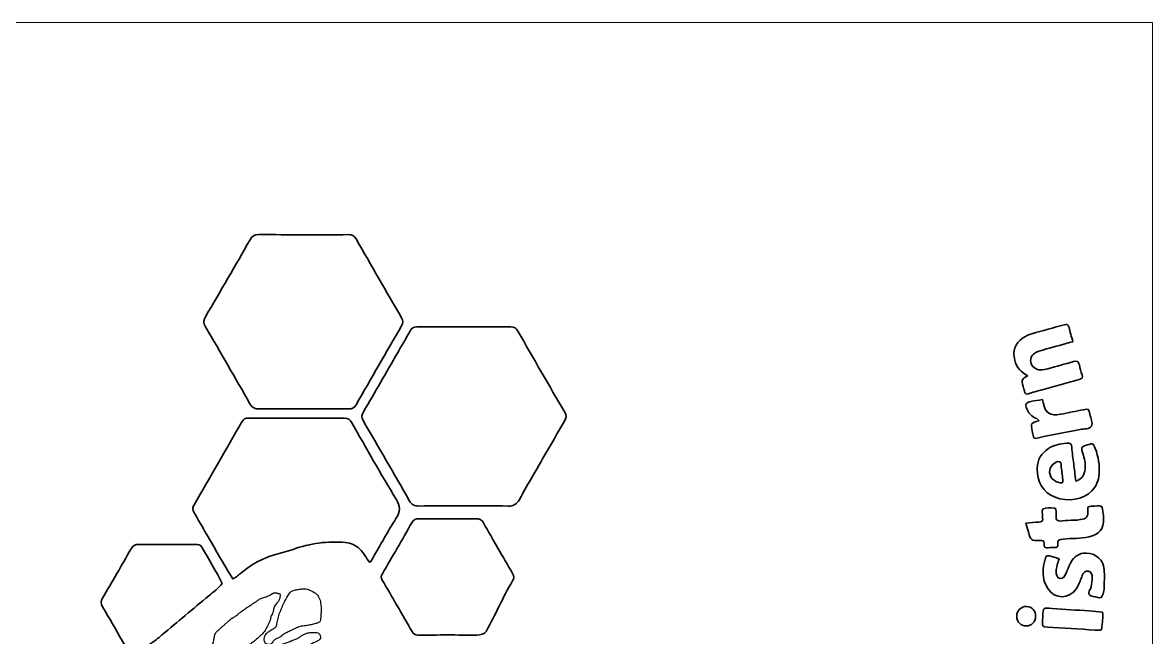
# Model space of a CAD drawing. Header units: millimetres. Extents: x -15 to 210, y 57 to 241.
# Drawn here: x 81.6 to 209.9, y 170.7 to 240.5 of the extents above; entities that cross this region are included whole.
import ezdxf

# ---------------------------------------------------------------- set-up
doc = ezdxf.new("R2010")
doc.units = ezdxf.units.MM
doc.header["$MEASUREMENT"] = 0
doc.layers.add('Ebene 1', color=7, linetype='Continuous', lineweight=0)

msp = doc.modelspace()

# ---------------------------------------------------------------- linework, layer by layer
at = {"layer": 'Ebene 1', "color": 18, "lineweight": 0, "true_color": 0x000000}
for points, knots in [([(-14.88, 240.52), (60.05, 240.52), (134.98, 240.52), (209.9, 240.52), (209.9, 179.18), (209.9, 117.85), (209.9, 56.52), (134.98, 56.52), (60.05, 56.52), (-14.88, 56.52), (-14.88, 117.85), (-14.88, 179.18), (-14.88, 240.52)], [0, 0, 0, 0, 1, 1, 1, 2, 2, 2, 3, 3, 3, 4, 4, 4, 4]), ([(195.76, 200.39), (195.01, 199.97), (195.01, 199.97), (195.23, 199.18), (195.28, 198.98), (195.35, 198.78), (195.39, 198.58), (195.43, 198.3), (195.58, 198.26), (195.83, 198.34), (196.3, 198.49), (196.77, 198.64), (197.24, 198.77), (198.69, 199.17), (200.13, 199.58), (201.59, 199.96), (201.91, 200.05), (202.02, 200.17), (201.91, 200.5), (201.79, 200.87), (201.69, 201.24), (201.61, 201.62), (201.52, 202.01), (201.34, 202.12), (200.95, 202), (199.98, 201.72), (199.01, 201.46), (198.03, 201.19), (197.76, 201.11), (197.48, 201.04), (197.19, 201.05), (196.61, 201.07), (196.19, 201.43), (196.09, 201.96), (196, 202.41), (196.22, 202.83), (196.75, 203.07), (197.1, 203.22), (197.48, 203.32), (197.85, 203.43), (198.84, 203.71), (199.84, 203.98), (200.87, 204.26), (200.71, 204.85), (200.54, 205.36), (200.43, 205.89), (200.35, 206.25), (200.18, 206.27), (199.88, 206.19), (198.66, 205.84), (197.43, 205.51), (196.21, 205.16), (195.83, 205.06), (195.48, 204.89), (195.16, 204.67), (194.3, 204.07), (193.98, 203.16), (194.26, 202.15), (194.47, 201.34), (194.97, 200.78), (195.76, 200.39)], [0, 0, 0, 0, 1, 1, 1, 2, 2, 2, 3, 3, 3, 4, 4, 4, 5, 5, 5, 6, 6, 6, 7, 7, 7, 8, 8, 8, 9, 9, 9, 10, 10, 10, 11, 11, 11, 12, 12, 12, 13, 13, 13, 14, 14, 14, 15, 15, 15, 16, 16, 16, 17, 17, 17, 18, 18, 18, 19, 19, 19, 20, 20, 20, 20]), ([(195.76, 200.39), (194.97, 200.78), (194.47, 201.34), (194.26, 202.15), (193.98, 203.16), (194.3, 204.07), (195.16, 204.67), (195.48, 204.89), (195.83, 205.06), (196.21, 205.16), (197.43, 205.51), (198.66, 205.84), (199.88, 206.19), (200.18, 206.27), (200.35, 206.25), (200.43, 205.89), (200.54, 205.36), (200.71, 204.85), (200.87, 204.26), (199.84, 203.98), (198.84, 203.71), (197.85, 203.43), (197.48, 203.32), (197.1, 203.22), (196.75, 203.07), (196.22, 202.83), (196, 202.41), (196.09, 201.96), (196.19, 201.43), (196.61, 201.07), (197.19, 201.05), (197.48, 201.04), (197.76, 201.11), (198.03, 201.19), (199.01, 201.46), (199.98, 201.72), (200.95, 202), (201.34, 202.12), (201.52, 202.01), (201.61, 201.62), (201.69, 201.24), (201.79, 200.87), (201.91, 200.5), (202.02, 200.17), (201.91, 200.05), (201.59, 199.96), (200.13, 199.58), (198.69, 199.17), (197.24, 198.77), (196.77, 198.64), (196.3, 198.49), (195.83, 198.34), (195.58, 198.26), (195.43, 198.3), (195.39, 198.58), (195.35, 198.78), (195.28, 198.98), (195.23, 199.18), (195.01, 199.97), (195.01, 199.97), (195.76, 200.39)], [0, 0, 0, 0, 1, 1, 1, 2, 2, 2, 3, 3, 3, 4, 4, 4, 5, 5, 5, 6, 6, 6, 7, 7, 7, 8, 8, 8, 9, 9, 9, 10, 10, 10, 11, 11, 11, 12, 12, 12, 13, 13, 13, 14, 14, 14, 15, 15, 15, 16, 16, 16, 17, 17, 17, 18, 18, 18, 19, 19, 19, 20, 20, 20, 20]), ([(197.03, 195.27), (196.07, 195), (196.07, 195), (196.26, 194.08), (196.28, 193.98), (196.31, 193.88), (196.33, 193.77), (196.44, 193.23), (196.45, 193.21), (196.98, 193.34), (198.54, 193.7), (200.13, 193.97), (201.7, 194.29), (202.14, 194.39), (202.76, 194.28), (202.98, 194.67), (203.19, 195.04), (202.89, 195.56), (202.8, 196.02), (202.67, 196.65), (202.66, 196.65), (202.07, 196.53), (201.2, 196.36), (200.34, 196.18), (199.48, 196.02), (198.28, 195.78), (197.75, 196.14), (197.48, 197.35), (197.45, 197.45), (197.44, 197.54), (197.41, 197.69), (196.95, 197.61), (196.52, 197.55), (196.1, 197.46), (195.49, 197.33), (195.42, 197.2), (195.64, 196.63), (195.81, 196.2), (196.1, 195.88), (196.48, 195.64), (196.65, 195.53), (196.88, 195.54), (197.03, 195.27)], [0, 0, 0, 0, 1, 1, 1, 2, 2, 2, 3, 3, 3, 4, 4, 4, 5, 5, 5, 6, 6, 6, 7, 7, 7, 8, 8, 8, 9, 9, 9, 10, 10, 10, 11, 11, 11, 12, 12, 12, 13, 13, 13, 14, 14, 14, 14]), ([(197.03, 195.27), (196.88, 195.54), (196.65, 195.53), (196.48, 195.64), (196.1, 195.88), (195.81, 196.2), (195.64, 196.63), (195.42, 197.2), (195.49, 197.33), (196.1, 197.46), (196.52, 197.55), (196.95, 197.61), (197.41, 197.69), (197.44, 197.54), (197.45, 197.45), (197.48, 197.35), (197.75, 196.14), (198.28, 195.78), (199.48, 196.02), (200.34, 196.18), (201.2, 196.36), (202.07, 196.53), (202.66, 196.65), (202.67, 196.65), (202.8, 196.02), (202.89, 195.56), (203.19, 195.04), (202.98, 194.67), (202.76, 194.28), (202.14, 194.39), (201.7, 194.29), (200.13, 193.97), (198.54, 193.7), (196.98, 193.34), (196.45, 193.21), (196.44, 193.23), (196.33, 193.77), (196.31, 193.88), (196.28, 193.98), (196.26, 194.08), (196.07, 195), (196.07, 195), (197.03, 195.27)], [0, 0, 0, 0, 1, 1, 1, 2, 2, 2, 3, 3, 3, 4, 4, 4, 5, 5, 5, 6, 6, 6, 7, 7, 7, 8, 8, 8, 9, 9, 9, 10, 10, 10, 11, 11, 11, 12, 12, 12, 13, 13, 13, 14, 14, 14, 14]), ([(201.2, 188.42), (201.11, 189.15), (201.04, 189.77), (200.97, 190.38), (200.89, 191), (200.77, 191.62), (200.75, 192.24), (200.73, 192.67), (200.54, 192.74), (200.17, 192.73), (199.43, 192.69), (198.73, 192.51), (198.1, 192.12), (197.27, 191.6), (196.84, 190.85), (196.81, 189.86), (196.77, 188.33), (197.52, 187.12), (198.84, 186.58), (200.27, 186), (202.09, 186.32), (203.04, 187.33), (203.53, 187.86), (203.79, 188.5), (203.85, 189.22), (203.92, 190.22), (203.77, 191.19), (203.41, 192.12), (203.17, 192.73), (203.17, 192.73), (202.52, 192.53), (201.78, 192.3), (201.78, 192.3), (202, 191.55), (202.18, 190.98), (202.32, 190.4), (202.25, 189.79), (202.17, 189.18), (201.97, 188.65), (201.2, 188.42)], [0, 0, 0, 0, 1, 1, 1, 2, 2, 2, 3, 3, 3, 4, 4, 4, 5, 5, 5, 6, 6, 6, 7, 7, 7, 8, 8, 8, 9, 9, 9, 10, 10, 10, 11, 11, 11, 12, 12, 12, 13, 13, 13, 13]), ([(201.2, 188.42), (201.97, 188.65), (202.17, 189.18), (202.25, 189.79), (202.32, 190.4), (202.18, 190.98), (202, 191.55), (201.78, 192.3), (201.78, 192.3), (202.52, 192.53), (203.17, 192.73), (203.17, 192.73), (203.41, 192.12), (203.77, 191.19), (203.92, 190.22), (203.85, 189.22), (203.79, 188.5), (203.53, 187.86), (203.04, 187.33), (202.09, 186.32), (200.27, 186), (198.84, 186.58), (197.52, 187.12), (196.77, 188.33), (196.81, 189.86), (196.84, 190.85), (197.27, 191.6), (198.1, 192.12), (198.73, 192.51), (199.43, 192.69), (200.17, 192.73), (200.54, 192.74), (200.73, 192.67), (200.75, 192.24), (200.77, 191.62), (200.89, 191), (200.97, 190.38), (201.04, 189.77), (201.11, 189.15), (201.2, 188.42)], [0, 0, 0, 0, 1, 1, 1, 2, 2, 2, 3, 3, 3, 4, 4, 4, 5, 5, 5, 6, 6, 6, 7, 7, 7, 8, 8, 8, 9, 9, 9, 10, 10, 10, 11, 11, 11, 12, 12, 12, 13, 13, 13, 13]), ([(199.66, 188.23), (199.69, 188.3), (199.74, 188.34), (199.73, 188.39), (199.68, 188.93), (199.63, 189.47), (199.54, 190), (199.51, 190.21), (199.6, 190.54), (199.36, 190.62), (199.08, 190.71), (198.81, 190.51), (198.6, 190.32), (198.05, 189.85), (198.12, 188.95), (198.74, 188.51), (199.01, 188.31), (199.33, 188.21), (199.66, 188.23)], [0, 0, 0, 0, 1, 1, 1, 2, 2, 2, 3, 3, 3, 4, 4, 4, 5, 5, 5, 6, 6, 6, 6]), ([(199.66, 188.23), (199.33, 188.21), (199.01, 188.31), (198.74, 188.51), (198.12, 188.95), (198.05, 189.85), (198.6, 190.32), (198.81, 190.51), (199.08, 190.71), (199.36, 190.62), (199.6, 190.54), (199.51, 190.21), (199.54, 190), (199.63, 189.47), (199.68, 188.93), (199.73, 188.39), (199.74, 188.34), (199.69, 188.3), (199.66, 188.23)], [0, 0, 0, 0, 1, 1, 1, 2, 2, 2, 3, 3, 3, 4, 4, 4, 5, 5, 5, 6, 6, 6, 6]), ([(195.53, 183.65), (195.64, 183.26), (195.72, 182.96), (195.81, 182.66), (196.1, 181.66), (196.1, 181.65), (197.11, 181.68), (197.41, 181.69), (197.63, 181.67), (197.59, 181.29), (197.55, 180.9), (197.75, 180.79), (198.1, 180.84), (198.33, 180.87), (198.57, 180.87), (198.8, 180.87), (199.06, 180.87), (199.21, 180.97), (199.16, 181.24), (199.04, 181.78), (199.36, 181.79), (199.77, 181.83), (200.74, 181.94), (201.74, 181.85), (202.7, 182.07), (203.85, 182.32), (204.38, 182.99), (204.36, 184.16), (204.36, 184.34), (204.34, 184.52), (204.32, 184.7), (204.22, 185.65), (204.22, 185.65), (203.31, 185.57), (203.06, 185.54), (202.79, 185.62), (202.58, 185.44), (202.58, 185.32), (202.58, 185.22), (202.58, 185.12), (202.6, 184.33), (202.46, 184.15), (201.7, 184.04), (201.24, 183.97), (200.77, 183.97), (200.31, 183.95), (199.92, 183.94), (199.47, 183.8), (199.16, 183.95), (198.79, 184.14), (199.04, 184.66), (198.97, 185.02), (198.94, 185.18), (198.93, 185.36), (198.73, 185.36), (198.32, 185.35), (197.86, 185.46), (197.51, 185.25), (197.24, 185.08), (197.46, 184.67), (197.43, 184.37), (197.42, 184.32), (197.43, 184.27), (197.43, 184.22), (197.5, 183.87), (197.32, 183.78), (197, 183.77), (196.54, 183.75), (196.08, 183.7), (195.53, 183.65)], [0, 0, 0, 0, 1, 1, 1, 2, 2, 2, 3, 3, 3, 4, 4, 4, 5, 5, 5, 6, 6, 6, 7, 7, 7, 8, 8, 8, 9, 9, 9, 10, 10, 10, 11, 11, 11, 12, 12, 12, 13, 13, 13, 14, 14, 14, 15, 15, 15, 16, 16, 16, 17, 17, 17, 18, 18, 18, 19, 19, 19, 20, 20, 20, 21, 21, 21, 22, 22, 22, 23, 23, 23, 23]), ([(195.53, 183.65), (196.08, 183.7), (196.54, 183.75), (197, 183.77), (197.32, 183.78), (197.5, 183.87), (197.43, 184.22), (197.43, 184.27), (197.42, 184.32), (197.43, 184.37), (197.46, 184.67), (197.24, 185.08), (197.51, 185.25), (197.86, 185.46), (198.32, 185.35), (198.73, 185.36), (198.93, 185.36), (198.94, 185.18), (198.97, 185.02), (199.04, 184.66), (198.79, 184.14), (199.16, 183.95), (199.47, 183.8), (199.92, 183.94), (200.31, 183.95), (200.77, 183.97), (201.24, 183.97), (201.7, 184.04), (202.46, 184.15), (202.6, 184.33), (202.58, 185.12), (202.58, 185.22), (202.58, 185.32), (202.58, 185.44), (202.79, 185.62), (203.06, 185.54), (203.31, 185.57), (204.22, 185.65), (204.22, 185.65), (204.32, 184.7), (204.34, 184.52), (204.36, 184.34), (204.36, 184.16), (204.38, 182.99), (203.85, 182.32), (202.7, 182.07), (201.74, 181.85), (200.74, 181.94), (199.77, 181.83), (199.36, 181.79), (199.04, 181.78), (199.16, 181.24), (199.21, 180.97), (199.06, 180.87), (198.8, 180.87), (198.57, 180.87), (198.33, 180.87), (198.1, 180.84), (197.75, 180.79), (197.55, 180.9), (197.59, 181.29), (197.63, 181.67), (197.41, 181.69), (197.11, 181.68), (196.1, 181.65), (196.1, 181.66), (195.81, 182.66), (195.72, 182.96), (195.64, 183.26), (195.53, 183.65)], [0, 0, 0, 0, 1, 1, 1, 2, 2, 2, 3, 3, 3, 4, 4, 4, 5, 5, 5, 6, 6, 6, 7, 7, 7, 8, 8, 8, 9, 9, 9, 10, 10, 10, 11, 11, 11, 12, 12, 12, 13, 13, 13, 14, 14, 14, 15, 15, 15, 16, 16, 16, 17, 17, 17, 18, 18, 18, 19, 19, 19, 20, 20, 20, 21, 21, 21, 22, 22, 22, 23, 23, 23, 23]), ([(199.32, 179.6), (198.9, 179.72), (198.55, 179.81), (198.2, 179.91), (198, 179.96), (197.84, 179.93), (197.77, 179.71), (197.4, 178.5), (197.28, 177.3), (198.02, 176.2), (198.85, 174.97), (200.44, 174.99), (201.27, 176.22), (201.44, 176.47), (201.55, 176.76), (201.68, 177.05), (201.78, 177.26), (201.85, 177.48), (201.94, 177.69), (202.07, 178), (202.25, 178.27), (202.63, 178.18), (203.01, 178.09), (203.06, 177.76), (203.07, 177.44), (203.07, 177.1), (203.03, 176.77), (202.95, 176.44), (202.88, 176.12), (202.53, 175.77), (202.72, 175.52), (202.91, 175.26), (203.38, 175.31), (203.72, 175.2), (204.02, 175.1), (204.17, 175.2), (204.25, 175.46), (204.32, 175.68), (204.41, 175.91), (204.42, 176.14), (204.44, 176.89), (204.47, 177.64), (204.42, 178.39), (204.35, 179.45), (203.45, 180.23), (202.39, 180.25), (201.57, 180.26), (201, 179.87), (200.63, 179.18), (200.41, 178.77), (200.26, 178.32), (200.07, 177.9), (199.94, 177.61), (199.8, 177.29), (199.41, 177.37), (198.98, 177.46), (198.99, 177.83), (198.97, 178.17), (198.96, 178.65), (199.14, 179.08), (199.32, 179.6)], [0, 0, 0, 0, 1, 1, 1, 2, 2, 2, 3, 3, 3, 4, 4, 4, 5, 5, 5, 6, 6, 6, 7, 7, 7, 8, 8, 8, 9, 9, 9, 10, 10, 10, 11, 11, 11, 12, 12, 12, 13, 13, 13, 14, 14, 14, 15, 15, 15, 16, 16, 16, 17, 17, 17, 18, 18, 18, 19, 19, 19, 20, 20, 20, 20]), ([(199.32, 179.6), (199.14, 179.08), (198.96, 178.65), (198.97, 178.17), (198.99, 177.83), (198.98, 177.46), (199.41, 177.37), (199.8, 177.29), (199.94, 177.61), (200.07, 177.9), (200.26, 178.32), (200.41, 178.77), (200.63, 179.18), (201, 179.87), (201.57, 180.26), (202.39, 180.25), (203.45, 180.23), (204.35, 179.45), (204.42, 178.39), (204.47, 177.64), (204.44, 176.89), (204.42, 176.14), (204.41, 175.91), (204.32, 175.68), (204.25, 175.46), (204.17, 175.2), (204.02, 175.1), (203.72, 175.2), (203.38, 175.31), (202.91, 175.26), (202.72, 175.52), (202.53, 175.77), (202.88, 176.12), (202.95, 176.44), (203.03, 176.77), (203.07, 177.1), (203.07, 177.44), (203.06, 177.76), (203.01, 178.09), (202.63, 178.18), (202.25, 178.27), (202.07, 178), (201.94, 177.69), (201.85, 177.48), (201.78, 177.26), (201.68, 177.05), (201.55, 176.76), (201.44, 176.47), (201.27, 176.22), (200.44, 174.99), (198.85, 174.97), (198.02, 176.2), (197.28, 177.3), (197.4, 178.5), (197.77, 179.71), (197.84, 179.93), (198, 179.96), (198.2, 179.91), (198.55, 179.81), (198.9, 179.72), (199.32, 179.6)], [0, 0, 0, 0, 1, 1, 1, 2, 2, 2, 3, 3, 3, 4, 4, 4, 5, 5, 5, 6, 6, 6, 7, 7, 7, 8, 8, 8, 9, 9, 9, 10, 10, 10, 11, 11, 11, 12, 12, 12, 13, 13, 13, 14, 14, 14, 15, 15, 15, 16, 16, 16, 17, 17, 17, 18, 18, 18, 19, 19, 19, 20, 20, 20, 20]), ([(196.64, 173.05), (196.66, 173.68), (196.22, 174.16), (195.61, 174.17), (194.97, 174.19), (194.5, 173.72), (194.5, 173.05), (194.5, 172.41), (194.94, 171.96), (195.57, 171.96), (196.17, 171.95), (196.63, 172.41), (196.64, 173.05)], [0, 0, 0, 0, 1, 1, 1, 2, 2, 2, 3, 3, 3, 4, 4, 4, 4]), ([(196.64, 173.05), (196.63, 172.41), (196.17, 171.95), (195.57, 171.96), (194.94, 171.96), (194.5, 172.41), (194.5, 173.05), (194.5, 173.72), (194.97, 174.19), (195.61, 174.17), (196.22, 174.16), (196.66, 173.68), (196.64, 173.05)], [0, 0, 0, 0, 1, 1, 1, 2, 2, 2, 3, 3, 3, 4, 4, 4, 4]), ([(204.25, 173.53), (203.73, 173.58), (203.22, 173.63), (202.71, 173.67), (201.32, 173.76), (199.92, 173.86), (198.53, 173.94), (197.39, 174.01), (197.52, 174.15), (197.45, 172.97), (197.44, 172.79), (197.43, 172.6), (197.43, 172.42), (197.42, 171.88), (197.42, 171.87), (197.97, 171.84), (199.77, 171.72), (201.58, 171.61), (203.39, 171.49), (203.54, 171.48), (203.7, 171.48), (203.85, 171.47), (204.02, 171.46), (204.15, 171.51), (204.16, 171.72), (204.19, 172.31), (204.33, 172.89), (204.25, 173.53)], [0, 0, 0, 0, 1, 1, 1, 2, 2, 2, 3, 3, 3, 4, 4, 4, 5, 5, 5, 6, 6, 6, 7, 7, 7, 8, 8, 8, 9, 9, 9, 9]), ([(204.25, 173.53), (204.33, 172.89), (204.19, 172.31), (204.16, 171.72), (204.15, 171.51), (204.02, 171.46), (203.85, 171.47), (203.7, 171.48), (203.54, 171.48), (203.39, 171.49), (201.58, 171.61), (199.77, 171.72), (197.97, 171.84), (197.42, 171.87), (197.42, 171.88), (197.43, 172.42), (197.43, 172.6), (197.44, 172.79), (197.45, 172.97), (197.52, 174.15), (197.39, 174.01), (198.53, 173.94), (199.92, 173.86), (201.32, 173.76), (202.71, 173.67), (203.22, 173.63), (203.73, 173.58), (204.25, 173.53)], [0, 0, 0, 0, 1, 1, 1, 2, 2, 2, 3, 3, 3, 4, 4, 4, 5, 5, 5, 6, 6, 6, 7, 7, 7, 8, 8, 8, 9, 9, 9, 9])]:
    msp.add_open_spline(points, degree=3, knots=knots, dxfattribs=at)
at = {"layer": 'Ebene 1', "color": 18, "lineweight": 35, "true_color": 0x000000}
for points, knots in [([(113.42, 196.63), (111.76, 196.63), (110.1, 196.65), (108.44, 196.62), (107.94, 196.61), (107.65, 196.74), (107.39, 197.2), (105.73, 200.13), (104.04, 203.05), (102.33, 205.96), (102.09, 206.37), (102.1, 206.68), (102.34, 207.09), (104.04, 210), (105.73, 212.92), (107.4, 215.85), (107.63, 216.25), (107.89, 216.43), (108.37, 216.43), (111.77, 216.41), (115.17, 216.41), (118.57, 216.42), (118.98, 216.43), (119.23, 216.31), (119.44, 215.94), (121.15, 212.95), (122.87, 209.96), (124.61, 206.98), (124.81, 206.64), (124.8, 206.38), (124.61, 206.05), (122.87, 203.07), (121.15, 200.08), (119.44, 197.09), (119.22, 196.71), (118.96, 196.62), (118.56, 196.62), (116.84, 196.64), (115.13, 196.63), (113.42, 196.63)], [0, 0, 0, 0, 1, 1, 1, 2, 2, 2, 3, 3, 3, 4, 4, 4, 5, 5, 5, 6, 6, 6, 7, 7, 7, 8, 8, 8, 9, 9, 9, 10, 10, 10, 11, 11, 11, 12, 12, 12, 13, 13, 13, 13]), ([(131.66, 185.6), (129.97, 185.6), (128.28, 185.61), (126.6, 185.59), (126.08, 185.58), (125.75, 185.72), (125.48, 186.2), (123.76, 189.24), (122, 192.27), (120.24, 195.3), (120.01, 195.68), (120.1, 195.96), (120.29, 196.3), (121.58, 198.52), (122.86, 200.74), (124.14, 202.97), (124.62, 203.8), (125.11, 204.62), (125.57, 205.46), (125.76, 205.79), (125.97, 205.95), (126.36, 205.95), (129.92, 205.94), (133.47, 205.94), (137.03, 205.95), (137.42, 205.95), (137.63, 205.79), (137.82, 205.46), (139.58, 202.38), (141.36, 199.3), (143.15, 196.24), (143.37, 195.86), (143.32, 195.57), (143.12, 195.23), (141.93, 193.19), (140.75, 191.15), (139.57, 189.1), (139.04, 188.18), (138.49, 187.27), (137.99, 186.34), (137.7, 185.81), (137.37, 185.56), (136.72, 185.58), (135.03, 185.63), (133.34, 185.6), (131.66, 185.6)], [0, 0, 0, 0, 1, 1, 1, 2, 2, 2, 3, 3, 3, 4, 4, 4, 5, 5, 5, 6, 6, 6, 7, 7, 7, 8, 8, 8, 9, 9, 9, 10, 10, 10, 11, 11, 11, 12, 12, 12, 13, 13, 13, 14, 14, 14, 15, 15, 15, 15]), ([(104.25, 176.78), (103.81, 176.23), (103.23, 175.83), (102.7, 175.38), (100.93, 173.91), (99.16, 172.43), (97.39, 170.94), (96.95, 170.58), (96.53, 170.19), (96.03, 169.91), (95.63, 169.69), (95.35, 169.34), (95.05, 169.02), (94.77, 168.71), (94.55, 168.36), (94.2, 168.12), (93.67, 168.76), (93.34, 169.53), (92.91, 170.23), (92.14, 171.53), (91.42, 172.85), (90.65, 174.14), (90.43, 174.5), (90.44, 174.77), (90.65, 175.13), (91.74, 176.99), (92.82, 178.85), (93.88, 180.73), (94.08, 181.09), (94.32, 181.24), (94.74, 181.23), (95.65, 181.23), (97.81, 181.22), (101.2, 181.23), (101.49, 181.23), (101.76, 181.22), (101.93, 180.91), (102.68, 179.53), (103.56, 178.21), (104.25, 176.78)], [0, 0, 0, 0, 1, 1, 1, 2, 2, 2, 3, 3, 3, 4, 4, 4, 5, 5, 5, 6, 6, 6, 7, 7, 7, 8, 8, 8, 9, 9, 9, 10, 10, 10, 11, 11, 11, 12, 12, 12, 13, 13, 13, 13])]:
    msp.add_open_spline(points, degree=3, knots=knots, dxfattribs=at)
at = {"layer": 'Ebene 1', "color": 250, "lineweight": 35, "true_color": 0x232321}
for points, knots in [([(195.76, 200.39), (194.97, 200.78), (194.47, 201.34), (194.26, 202.15), (193.98, 203.16), (194.3, 204.07), (195.16, 204.67), (195.48, 204.89), (195.83, 205.06), (196.21, 205.16), (197.43, 205.51), (198.66, 205.84), (199.88, 206.19), (200.18, 206.27), (200.35, 206.25), (200.43, 205.89), (200.54, 205.36), (200.71, 204.85), (200.87, 204.26), (199.84, 203.98), (198.84, 203.71), (197.85, 203.43), (197.48, 203.32), (197.1, 203.22), (196.75, 203.07), (196.22, 202.83), (196, 202.41), (196.09, 201.96), (196.19, 201.43), (196.61, 201.07), (197.19, 201.05), (197.48, 201.04), (197.76, 201.11), (198.03, 201.19), (199.01, 201.46), (199.98, 201.72), (200.95, 202), (201.34, 202.12), (201.52, 202.01), (201.61, 201.62), (201.69, 201.24), (201.79, 200.87), (201.91, 200.5), (202.02, 200.17), (201.91, 200.05), (201.59, 199.96), (200.13, 199.58), (198.69, 199.17), (197.24, 198.77), (196.77, 198.64), (196.3, 198.49), (195.83, 198.34), (195.58, 198.26), (195.43, 198.3), (195.39, 198.58), (195.35, 198.78), (195.28, 198.98), (195.23, 199.18), (195.01, 199.97), (195.01, 199.97), (195.76, 200.39)], [0, 0, 0, 0, 1, 1, 1, 2, 2, 2, 3, 3, 3, 4, 4, 4, 5, 5, 5, 6, 6, 6, 7, 7, 7, 8, 8, 8, 9, 9, 9, 10, 10, 10, 11, 11, 11, 12, 12, 12, 13, 13, 13, 14, 14, 14, 15, 15, 15, 16, 16, 16, 17, 17, 17, 18, 18, 18, 19, 19, 19, 20, 20, 20, 20]), ([(197.03, 195.27), (196.88, 195.54), (196.65, 195.53), (196.48, 195.64), (196.1, 195.88), (195.81, 196.2), (195.64, 196.63), (195.42, 197.2), (195.49, 197.33), (196.1, 197.46), (196.52, 197.55), (196.95, 197.61), (197.41, 197.69), (197.44, 197.54), (197.45, 197.45), (197.48, 197.35), (197.75, 196.14), (198.28, 195.78), (199.48, 196.02), (200.34, 196.18), (201.2, 196.36), (202.07, 196.53), (202.66, 196.65), (202.67, 196.65), (202.8, 196.02), (202.89, 195.56), (203.19, 195.04), (202.98, 194.67), (202.76, 194.28), (202.14, 194.39), (201.7, 194.29), (200.13, 193.97), (198.54, 193.7), (196.98, 193.34), (196.45, 193.21), (196.44, 193.23), (196.33, 193.77), (196.31, 193.88), (196.28, 193.98), (196.26, 194.08), (196.07, 195), (196.07, 195), (197.03, 195.27)], [0, 0, 0, 0, 1, 1, 1, 2, 2, 2, 3, 3, 3, 4, 4, 4, 5, 5, 5, 6, 6, 6, 7, 7, 7, 8, 8, 8, 9, 9, 9, 10, 10, 10, 11, 11, 11, 12, 12, 12, 13, 13, 13, 14, 14, 14, 14]), ([(201.2, 188.42), (201.97, 188.65), (202.17, 189.18), (202.25, 189.79), (202.32, 190.4), (202.18, 190.98), (202, 191.55), (201.78, 192.3), (201.78, 192.3), (202.52, 192.53), (203.17, 192.73), (203.17, 192.73), (203.41, 192.12), (203.77, 191.19), (203.92, 190.22), (203.85, 189.22), (203.79, 188.5), (203.53, 187.86), (203.04, 187.33), (202.09, 186.32), (200.27, 186), (198.84, 186.58), (197.52, 187.12), (196.77, 188.33), (196.81, 189.86), (196.84, 190.85), (197.27, 191.6), (198.1, 192.12), (198.73, 192.51), (199.43, 192.69), (200.17, 192.73), (200.54, 192.74), (200.73, 192.67), (200.75, 192.24), (200.77, 191.62), (200.89, 191), (200.97, 190.38), (201.04, 189.77), (201.11, 189.15), (201.2, 188.42)], [0, 0, 0, 0, 1, 1, 1, 2, 2, 2, 3, 3, 3, 4, 4, 4, 5, 5, 5, 6, 6, 6, 7, 7, 7, 8, 8, 8, 9, 9, 9, 10, 10, 10, 11, 11, 11, 12, 12, 12, 13, 13, 13, 13]), ([(199.66, 188.23), (199.69, 188.3), (199.74, 188.34), (199.73, 188.39), (199.68, 188.93), (199.63, 189.47), (199.54, 190), (199.51, 190.21), (199.6, 190.54), (199.36, 190.62), (199.08, 190.71), (198.81, 190.51), (198.6, 190.32), (198.05, 189.85), (198.12, 188.95), (198.74, 188.51), (199.01, 188.31), (199.33, 188.21), (199.66, 188.23)], [0, 0, 0, 0, 1, 1, 1, 2, 2, 2, 3, 3, 3, 4, 4, 4, 5, 5, 5, 6, 6, 6, 6]), ([(195.53, 183.65), (196.08, 183.7), (196.54, 183.75), (197, 183.77), (197.32, 183.78), (197.5, 183.87), (197.43, 184.22), (197.43, 184.27), (197.42, 184.32), (197.43, 184.37), (197.46, 184.67), (197.24, 185.08), (197.51, 185.25), (197.86, 185.46), (198.32, 185.35), (198.73, 185.36), (198.93, 185.36), (198.94, 185.18), (198.97, 185.02), (199.04, 184.66), (198.79, 184.14), (199.16, 183.95), (199.47, 183.8), (199.92, 183.94), (200.31, 183.95), (200.77, 183.97), (201.24, 183.97), (201.7, 184.04), (202.46, 184.15), (202.6, 184.33), (202.58, 185.12), (202.58, 185.22), (202.58, 185.32), (202.58, 185.44), (202.79, 185.62), (203.06, 185.54), (203.31, 185.57), (204.22, 185.65), (204.22, 185.65), (204.32, 184.7), (204.34, 184.52), (204.36, 184.34), (204.36, 184.16), (204.38, 182.99), (203.85, 182.32), (202.7, 182.07), (201.74, 181.85), (200.74, 181.94), (199.77, 181.83), (199.36, 181.79), (199.04, 181.78), (199.16, 181.24), (199.21, 180.97), (199.06, 180.87), (198.8, 180.87), (198.57, 180.87), (198.33, 180.87), (198.1, 180.84), (197.75, 180.79), (197.55, 180.9), (197.59, 181.29), (197.63, 181.67), (197.41, 181.69), (197.11, 181.68), (196.1, 181.65), (196.1, 181.66), (195.81, 182.66), (195.72, 182.96), (195.64, 183.26), (195.53, 183.65)], [0, 0, 0, 0, 1, 1, 1, 2, 2, 2, 3, 3, 3, 4, 4, 4, 5, 5, 5, 6, 6, 6, 7, 7, 7, 8, 8, 8, 9, 9, 9, 10, 10, 10, 11, 11, 11, 12, 12, 12, 13, 13, 13, 14, 14, 14, 15, 15, 15, 16, 16, 16, 17, 17, 17, 18, 18, 18, 19, 19, 19, 20, 20, 20, 21, 21, 21, 22, 22, 22, 23, 23, 23, 23]), ([(199.32, 179.6), (199.14, 179.08), (198.96, 178.65), (198.97, 178.17), (198.99, 177.83), (198.98, 177.46), (199.41, 177.37), (199.8, 177.29), (199.94, 177.61), (200.07, 177.9), (200.26, 178.32), (200.41, 178.77), (200.63, 179.18), (201, 179.87), (201.57, 180.26), (202.39, 180.25), (203.45, 180.23), (204.35, 179.45), (204.42, 178.39), (204.47, 177.64), (204.44, 176.89), (204.42, 176.14), (204.41, 175.91), (204.32, 175.68), (204.25, 175.46), (204.17, 175.2), (204.02, 175.1), (203.72, 175.2), (203.38, 175.31), (202.91, 175.26), (202.72, 175.52), (202.53, 175.77), (202.88, 176.12), (202.95, 176.44), (203.03, 176.77), (203.07, 177.1), (203.07, 177.44), (203.06, 177.76), (203.01, 178.09), (202.63, 178.18), (202.25, 178.27), (202.07, 178), (201.94, 177.69), (201.85, 177.48), (201.78, 177.26), (201.68, 177.05), (201.55, 176.76), (201.44, 176.47), (201.27, 176.22), (200.44, 174.99), (198.85, 174.97), (198.02, 176.2), (197.28, 177.3), (197.4, 178.5), (197.77, 179.71), (197.84, 179.93), (198, 179.96), (198.2, 179.91), (198.55, 179.81), (198.9, 179.72), (199.32, 179.6)], [0, 0, 0, 0, 1, 1, 1, 2, 2, 2, 3, 3, 3, 4, 4, 4, 5, 5, 5, 6, 6, 6, 7, 7, 7, 8, 8, 8, 9, 9, 9, 10, 10, 10, 11, 11, 11, 12, 12, 12, 13, 13, 13, 14, 14, 14, 15, 15, 15, 16, 16, 16, 17, 17, 17, 18, 18, 18, 19, 19, 19, 20, 20, 20, 20]), ([(196.64, 173.05), (196.63, 172.41), (196.17, 171.95), (195.57, 171.96), (194.94, 171.96), (194.5, 172.41), (194.5, 173.05), (194.5, 173.72), (194.97, 174.19), (195.61, 174.17), (196.22, 174.16), (196.66, 173.68), (196.64, 173.05)], [0, 0, 0, 0, 1, 1, 1, 2, 2, 2, 3, 3, 3, 4, 4, 4, 4]), ([(204.25, 173.53), (204.33, 172.89), (204.19, 172.31), (204.16, 171.72), (204.15, 171.51), (204.02, 171.46), (203.85, 171.47), (203.7, 171.48), (203.54, 171.48), (203.39, 171.49), (201.58, 171.61), (199.77, 171.72), (197.97, 171.84), (197.42, 171.87), (197.42, 171.88), (197.43, 172.42), (197.43, 172.6), (197.44, 172.79), (197.45, 172.97), (197.52, 174.15), (197.39, 174.01), (198.53, 173.94), (199.92, 173.86), (201.32, 173.76), (202.71, 173.67), (203.22, 173.63), (203.73, 173.58), (204.25, 173.53)], [0, 0, 0, 0, 1, 1, 1, 2, 2, 2, 3, 3, 3, 4, 4, 4, 5, 5, 5, 6, 6, 6, 7, 7, 7, 8, 8, 8, 9, 9, 9, 9])]:
    msp.add_open_spline(points, degree=3, knots=knots, dxfattribs=at)
at = {"layer": 'Ebene 1', "color": 18, "lineweight": 35, "true_color": 0x070605}
msp.add_open_spline([(120.99, 179.16), (120.6, 179.67), (120.33, 180.27), (119.85, 180.72), (119.39, 181.15), (118.88, 181.36), (118.25, 181.43), (116.2, 181.65), (114.22, 181.34), (112.28, 180.66), (111.6, 180.42), (110.89, 180.25), (110.19, 180.04), (108.8, 179.64), (107.57, 178.95), (106.45, 178.03), (106.13, 177.77), (105.82, 177.49), (105.45, 177.3), (104.38, 178.95), (103.47, 180.7), (102.46, 182.39), (101.97, 183.21), (101.51, 184.06), (101.02, 184.88), (100.85, 185.15), (100.83, 185.36), (101, 185.66), (102.84, 188.81), (104.67, 191.98), (106.48, 195.15), (106.66, 195.46), (106.87, 195.58), (107.22, 195.58), (110.85, 195.57), (114.48, 195.56), (118.11, 195.58), (118.55, 195.58), (118.75, 195.4), (118.95, 195.05), (120.61, 192.15), (122.25, 189.23), (123.99, 186.38), (124.5, 185.54), (124.47, 184.95), (123.97, 184.16), (123.04, 182.7), (122.21, 181.17), (121.34, 179.67), (121.24, 179.49), (121.17, 179.29), (120.99, 179.16)], degree=3, knots=[0, 0, 0, 0, 1, 1, 1, 2, 2, 2, 3, 3, 3, 4, 4, 4, 5, 5, 5, 6, 6, 6, 7, 7, 7, 8, 8, 8, 9, 9, 9, 10, 10, 10, 11, 11, 11, 12, 12, 12, 13, 13, 13, 14, 14, 14, 15, 15, 15, 16, 16, 16, 17, 17, 17, 17], dxfattribs=at)
at = {"layer": 'Ebene 1', "color": 250, "lineweight": 35, "true_color": 0x1d1d1b}
msp.add_open_spline([(129.85, 184.13), (130.92, 184.13), (131.98, 184.12), (133.04, 184.14), (133.45, 184.15), (133.71, 184.04), (133.92, 183.67), (135, 181.75), (136.11, 179.84), (137.22, 177.94), (137.41, 177.62), (137.39, 177.38), (137.21, 177.08), (136.1, 175.18), (135.3, 173.27), (134.22, 171.35), (134.04, 171.04), (133.53, 170.92), (133.17, 170.92), (130.94, 170.94), (128.71, 170.94), (126.47, 170.92), (126.14, 170.92), (125.96, 171.04), (125.8, 171.32), (124.68, 173.28), (123.55, 175.24), (122.41, 177.18), (122.26, 177.45), (122.29, 177.65), (122.43, 177.9), (123.56, 179.82), (124.68, 181.75), (125.77, 183.69), (125.97, 184.04), (126.21, 184.15), (126.58, 184.14), (127.67, 184.12), (128.76, 184.13), (129.85, 184.13)], degree=3, knots=[0, 0, 0, 0, 1, 1, 1, 2, 2, 2, 3, 3, 3, 4, 4, 4, 5, 5, 5, 6, 6, 6, 7, 7, 7, 8, 8, 8, 9, 9, 9, 10, 10, 10, 11, 11, 11, 12, 12, 12, 13, 13, 13, 13], dxfattribs=at)
at = {"layer": 'Ebene 1', "color": 18, "lineweight": 25, "true_color": 0x000000}
for points, knots in [([(112.76, 176.1), (112.68, 176.09), (112.61, 176.07), (112.54, 176.05), (112.46, 176.03), (112.39, 176.01), (112.32, 175.98), (112.26, 175.96), (112.19, 175.93), (112.13, 175.9), (112.1, 175.88), (112.06, 175.86), (112.03, 175.83), (111.89, 175.7), (111.78, 175.55), (111.69, 175.39), (111.53, 175.12), (111.38, 174.84), (111.24, 174.55), (111.1, 174.26), (110.97, 173.96), (110.84, 173.66), (110.75, 173.44), (110.68, 173.21), (110.63, 172.98), (110.61, 172.87), (110.59, 172.76), (110.56, 172.65), (110.54, 172.55), (110.52, 172.45), (110.49, 172.35), (110.47, 172.26), (110.45, 172.17), (110.43, 172.09), (110.42, 172.05), (110.41, 172.01), (110.4, 171.97), (110.39, 171.94), (110.38, 171.91), (110.35, 171.88), (110.31, 171.84), (110.27, 171.8), (110.22, 171.76), (110.17, 171.72), (110.11, 171.68), (110.06, 171.65), (110, 171.61), (109.93, 171.57), (109.87, 171.54), (109.71, 171.46), (109.56, 171.36), (109.42, 171.25), (109.3, 171.15), (109.2, 171.04), (109.13, 170.91), (109.06, 170.79), (109.02, 170.66), (109.01, 170.52), (109, 170.39), (109.02, 170.25), (109.06, 170.12), (109.09, 170.03), (109.15, 169.96), (109.23, 169.92), (109.31, 169.87), (109.41, 169.84), (109.5, 169.85), (109.61, 169.85), (109.71, 169.88), (109.79, 169.94), (109.88, 169.99), (109.94, 170.07), (109.99, 170.16), (110.01, 170.2), (110.03, 170.24), (110.07, 170.27), (110.11, 170.32), (110.15, 170.36), (110.2, 170.39), (110.25, 170.44), (110.31, 170.47), (110.36, 170.5), (110.42, 170.54), (110.48, 170.56), (110.54, 170.58), (110.59, 170.6), (110.64, 170.63), (110.7, 170.65), (110.75, 170.67), (110.79, 170.69), (110.84, 170.72), (110.87, 170.74), (110.91, 170.76), (110.94, 170.78), (110.95, 170.79), (110.96, 170.8), (110.96, 170.82), (110.96, 170.84), (110.97, 170.85), (110.98, 170.86), (111.03, 170.89), (111.08, 170.93), (111.12, 170.96), (111.18, 170.99), (111.24, 171.03), (111.3, 171.06), (111.37, 171.1), (111.44, 171.13), (111.51, 171.17), (111.58, 171.21), (111.66, 171.24), (111.73, 171.28), (111.8, 171.32), (111.88, 171.35), (111.95, 171.39), (112.01, 171.42), (112.08, 171.45), (112.14, 171.48), (112.17, 171.5), (112.21, 171.52), (112.25, 171.54), (112.38, 171.61), (112.52, 171.67), (112.66, 171.74), (112.75, 171.78), (112.85, 171.82), (112.95, 171.85), (113.03, 171.88), (113.12, 171.9), (113.21, 171.92), (113.33, 171.94), (113.44, 171.96), (113.55, 171.97), (113.72, 171.99), (113.9, 172.01), (114.07, 172.05), (114.24, 172.08), (114.42, 172.12), (114.59, 172.16), (114.74, 172.2), (114.9, 172.24), (115.04, 172.29), (115.13, 172.32), (115.21, 172.36), (115.28, 172.41), (115.32, 172.44), (115.34, 172.47), (115.35, 172.52), (115.38, 172.6), (115.39, 172.68), (115.41, 172.77), (115.42, 172.88), (115.44, 173), (115.44, 173.12), (115.45, 173.28), (115.46, 173.44), (115.47, 173.59), (115.47, 173.92), (115.46, 174.24), (115.42, 174.56), (115.4, 174.79), (115.33, 175.01), (115.22, 175.21), (115.13, 175.39), (115, 175.55), (114.83, 175.67), (114.64, 175.82), (114.42, 175.94), (114.19, 176.03), (114.09, 176.08), (113.98, 176.11), (113.87, 176.14), (113.78, 176.17), (113.68, 176.18), (113.59, 176.18), (113.47, 176.19), (113.36, 176.19), (113.25, 176.17), (113.09, 176.15), (112.92, 176.13), (112.76, 176.1)], [0, 0, 0, 0, 1, 1, 1, 2, 2, 2, 3, 3, 3, 4, 4, 4, 5, 5, 5, 6, 6, 6, 7, 7, 7, 8, 8, 8, 9, 9, 9, 10, 10, 10, 11, 11, 11, 12, 12, 12, 13, 13, 13, 14, 14, 14, 15, 15, 15, 16, 16, 16, 17, 17, 17, 18, 18, 18, 19, 19, 19, 20, 20, 20, 21, 21, 21, 22, 22, 22, 23, 23, 23, 24, 24, 24, 25, 25, 25, 26, 26, 26, 27, 27, 27, 28, 28, 28, 29, 29, 29, 30, 30, 30, 31, 31, 31, 32, 32, 32, 33, 33, 33, 34, 34, 34, 35, 35, 35, 36, 36, 36, 37, 37, 37, 38, 38, 38, 39, 39, 39, 40, 40, 40, 41, 41, 41, 42, 42, 42, 43, 43, 43, 44, 44, 44, 45, 45, 45, 46, 46, 46, 47, 47, 47, 48, 48, 48, 49, 49, 49, 50, 50, 50, 51, 51, 51, 52, 52, 52, 53, 53, 53, 54, 54, 54, 55, 55, 55, 56, 56, 56, 57, 57, 57, 58, 58, 58, 59, 59, 59, 60, 60, 60, 60]), ([(110.06, 175.7), (110.03, 175.69), (110, 175.68), (109.98, 175.66), (109.95, 175.65), (109.93, 175.64), (109.9, 175.62), (109.88, 175.61), (109.86, 175.6), (109.84, 175.58), (109.82, 175.57), (109.81, 175.56), (109.8, 175.55), (109.78, 175.53), (109.77, 175.51), (109.75, 175.5), (109.69, 175.48), (109.62, 175.45), (109.56, 175.42), (109.49, 175.39), (109.42, 175.36), (109.34, 175.33), (109.26, 175.3), (109.18, 175.27), (109.09, 175.24), (109.01, 175.21), (108.93, 175.18), (108.84, 175.15), (108.77, 175.13), (108.7, 175.1), (108.62, 175.07), (108.56, 175.04), (108.5, 175.01), (108.44, 174.99), (108.42, 174.98), (108.4, 174.96), (108.39, 174.95), (108.37, 174.93), (108.36, 174.91), (108.34, 174.9), (108.25, 174.84), (108.16, 174.78), (108.08, 174.73), (107.98, 174.66), (107.87, 174.59), (107.77, 174.52), (107.66, 174.45), (107.54, 174.37), (107.42, 174.3), (107.29, 174.21), (107.17, 174.13), (107.04, 174.04), (106.9, 173.95), (106.77, 173.86), (106.63, 173.76), (106.51, 173.67), (106.39, 173.58), (106.26, 173.49), (106.18, 173.42), (106.09, 173.36), (106, 173.28), (105.94, 173.23), (105.87, 173.17), (105.8, 173.12), (105.74, 173.07), (105.68, 173.02), (105.61, 172.98), (105.56, 172.94), (105.51, 172.9), (105.45, 172.87), (105.44, 172.85), (105.42, 172.85), (105.4, 172.85), (105.38, 172.85), (105.36, 172.84), (105.34, 172.83), (105.28, 172.79), (105.22, 172.74), (105.16, 172.69), (105.09, 172.64), (105.02, 172.58), (104.96, 172.52), (104.88, 172.46), (104.8, 172.39), (104.73, 172.32), (104.65, 172.25), (104.56, 172.17), (104.48, 172.09), (104.39, 172.01), (104.3, 171.93), (104.2, 171.85), (104.12, 171.77), (104.03, 171.69), (103.95, 171.62), (103.88, 171.56), (103.82, 171.5), (103.75, 171.44), (103.7, 171.39), (103.64, 171.34), (103.59, 171.28), (103.55, 171.23), (103.5, 171.17), (103.46, 171.11), (103.43, 171.05), (103.4, 170.99), (103.38, 170.93), (103.36, 170.89), (103.35, 170.84), (103.35, 170.79), (103.35, 170.74), (103.34, 170.69), (103.33, 170.63), (103.32, 170.56), (103.31, 170.49), (103.29, 170.41), (103.28, 170.33), (103.26, 170.25), (103.24, 170.17), (103.22, 170.09), (103.2, 170.01), (103.18, 169.93), (103.13, 169.75), (103.09, 169.57), (103.08, 169.38), (103.07, 169.23), (103.1, 169.08), (103.16, 168.95), (103.21, 168.84), (103.29, 168.74), (103.39, 168.68), (103.5, 168.61), (103.63, 168.57), (103.76, 168.57), (103.83, 168.57), (103.9, 168.57), (103.96, 168.59), (104.05, 168.6), (104.13, 168.62), (104.21, 168.65), (104.3, 168.68), (104.39, 168.71), (104.47, 168.75), (104.55, 168.78), (104.63, 168.82), (104.7, 168.86), (104.77, 168.91), (104.84, 168.94), (104.91, 168.98), (104.98, 169.02), (105.06, 169.05), (105.13, 169.08), (105.2, 169.1), (105.26, 169.13), (105.33, 169.15), (105.37, 169.16), (105.41, 169.17), (105.46, 169.16), (105.49, 169.16), (105.53, 169.17), (105.56, 169.17), (105.59, 169.18), (105.62, 169.18), (105.66, 169.2), (105.68, 169.2), (105.71, 169.22), (105.74, 169.23), (105.75, 169.24), (105.77, 169.26), (105.78, 169.28), (105.8, 169.3), (105.82, 169.32), (105.84, 169.33), (105.9, 169.35), (105.95, 169.37), (106, 169.38), (106.07, 169.4), (106.14, 169.42), (106.21, 169.43), (106.28, 169.45), (106.35, 169.46), (106.43, 169.47), (106.5, 169.48), (106.58, 169.49), (106.65, 169.5), (106.71, 169.52), (106.77, 169.53), (106.83, 169.55), (106.88, 169.57), (106.92, 169.58), (106.97, 169.6), (106.99, 169.61), (107, 169.63), (107, 169.65), (107, 169.67), (107.01, 169.68), (107.01, 169.69), (107.02, 169.71), (107.03, 169.72), (107.05, 169.73), (107.06, 169.74), (107.08, 169.75), (107.09, 169.75), (107.11, 169.76), (107.13, 169.76), (107.15, 169.76), (107.2, 169.76), (107.25, 169.78), (107.29, 169.81), (107.42, 169.9), (107.55, 169.99), (107.67, 170.08), (107.83, 170.2), (107.98, 170.33), (108.14, 170.46), (108.32, 170.62), (108.51, 170.78), (108.69, 170.94), (108.74, 170.99), (108.79, 171.03), (108.83, 171.08), (108.88, 171.14), (108.93, 171.2), (108.98, 171.25), (109.02, 171.31), (109.06, 171.37), (109.1, 171.43), (109.14, 171.48), (109.17, 171.53), (109.19, 171.59), (109.22, 171.64), (109.24, 171.69), (109.27, 171.74), (109.3, 171.81), (109.33, 171.87), (109.37, 171.94), (109.4, 172), (109.43, 172.06), (109.46, 172.13), (109.49, 172.18), (109.52, 172.23), (109.55, 172.29), (109.57, 172.34), (109.6, 172.39), (109.62, 172.44), (109.64, 172.5), (109.66, 172.55), (109.68, 172.61), (109.7, 172.66), (109.71, 172.71), (109.72, 172.76), (109.73, 172.8), (109.74, 172.84), (109.74, 172.88), (109.74, 172.91), (109.74, 172.94), (109.75, 172.97), (109.75, 173), (109.76, 173.04), (109.77, 173.06), (109.78, 173.09), (109.8, 173.11), (109.81, 173.14), (109.82, 173.16), (109.84, 173.17), (109.85, 173.18), (109.88, 173.19), (109.89, 173.21), (109.9, 173.23), (109.92, 173.28), (109.94, 173.33), (109.96, 173.38), (109.98, 173.44), (109.99, 173.5), (110.01, 173.56), (110.02, 173.63), (110.04, 173.69), (110.05, 173.76), (110.06, 173.84), (110.08, 173.92), (110.1, 174), (110.13, 174.08), (110.16, 174.15), (110.19, 174.22), (110.23, 174.29), (110.27, 174.35), (110.32, 174.41), (110.36, 174.47), (110.41, 174.53), (110.46, 174.57), (110.55, 174.65), (110.62, 174.74), (110.67, 174.84), (110.73, 174.96), (110.77, 175.09), (110.8, 175.22), (110.83, 175.32), (110.83, 175.43), (110.82, 175.53), (110.81, 175.6), (110.76, 175.64), (110.7, 175.65), (110.68, 175.65), (110.66, 175.65), (110.64, 175.65), (110.62, 175.66), (110.59, 175.66), (110.57, 175.67), (110.54, 175.67), (110.51, 175.68), (110.49, 175.68), (110.46, 175.69), (110.44, 175.7), (110.41, 175.71), (110.39, 175.71), (110.36, 175.72), (110.34, 175.72), (110.3, 175.73), (110.27, 175.73), (110.24, 175.73), (110.21, 175.73), (110.17, 175.72), (110.14, 175.72), (110.11, 175.71), (110.08, 175.71), (110.06, 175.7)], [0, 0, 0, 0, 1, 1, 1, 2, 2, 2, 3, 3, 3, 4, 4, 4, 5, 5, 5, 6, 6, 6, 7, 7, 7, 8, 8, 8, 9, 9, 9, 10, 10, 10, 11, 11, 11, 12, 12, 12, 13, 13, 13, 14, 14, 14, 15, 15, 15, 16, 16, 16, 17, 17, 17, 18, 18, 18, 19, 19, 19, 20, 20, 20, 21, 21, 21, 22, 22, 22, 23, 23, 23, 24, 24, 24, 25, 25, 25, 26, 26, 26, 27, 27, 27, 28, 28, 28, 29, 29, 29, 30, 30, 30, 31, 31, 31, 32, 32, 32, 33, 33, 33, 34, 34, 34, 35, 35, 35, 36, 36, 36, 37, 37, 37, 38, 38, 38, 39, 39, 39, 40, 40, 40, 41, 41, 41, 42, 42, 42, 43, 43, 43, 44, 44, 44, 45, 45, 45, 46, 46, 46, 47, 47, 47, 48, 48, 48, 49, 49, 49, 50, 50, 50, 51, 51, 51, 52, 52, 52, 53, 53, 53, 54, 54, 54, 55, 55, 55, 56, 56, 56, 57, 57, 57, 58, 58, 58, 59, 59, 59, 60, 60, 60, 61, 61, 61, 62, 62, 62, 63, 63, 63, 64, 64, 64, 65, 65, 65, 66, 66, 66, 67, 67, 67, 68, 68, 68, 69, 69, 69, 70, 70, 70, 71, 71, 71, 72, 72, 72, 73, 73, 73, 74, 74, 74, 75, 75, 75, 76, 76, 76, 77, 77, 77, 78, 78, 78, 79, 79, 79, 80, 80, 80, 81, 81, 81, 82, 82, 82, 83, 83, 83, 84, 84, 84, 85, 85, 85, 86, 86, 86, 87, 87, 87, 88, 88, 88, 89, 89, 89, 90, 90, 90, 91, 91, 91, 92, 92, 92, 93, 93, 93, 94, 94, 94, 95, 95, 95, 96, 96, 96, 97, 97, 97, 98, 98, 98, 99, 99, 99, 100, 100, 100, 101, 101, 101, 102, 102, 102, 103, 103, 103, 104, 104, 104, 105, 105, 105, 106, 106, 106, 107, 107, 107, 108, 108, 108, 108]), ([(113.57, 171.03), (113.52, 171.01), (113.47, 170.98), (113.42, 170.95), (113.37, 170.93), (113.32, 170.9), (113.28, 170.87), (113.24, 170.85), (113.2, 170.83), (113.16, 170.8), (113.15, 170.79), (113.13, 170.78), (113.12, 170.77), (113.02, 170.68), (112.91, 170.6), (112.78, 170.55), (112.51, 170.43), (112.22, 170.32), (111.94, 170.21), (111.64, 170.1), (111.34, 169.99), (111.03, 169.9), (110.78, 169.82), (110.52, 169.75), (110.27, 169.7), (110.11, 169.66), (109.96, 169.63), (109.8, 169.59), (109.65, 169.56), (109.49, 169.52), (109.34, 169.48), (109.2, 169.44), (109.06, 169.4), (108.93, 169.36), (108.84, 169.34), (108.76, 169.31), (108.67, 169.27), (108.6, 169.24), (108.52, 169.22), (108.44, 169.19), (108.35, 169.16), (108.25, 169.13), (108.15, 169.11), (108.04, 169.08), (107.94, 169.06), (107.84, 169.03), (107.74, 169.01), (107.65, 169), (107.56, 168.98), (107.47, 168.97), (107.37, 168.96), (107.28, 168.94), (107.18, 168.93), (107.08, 168.91), (106.98, 168.89), (106.88, 168.88), (106.79, 168.86), (106.69, 168.85), (106.62, 168.84), (106.55, 168.83), (106.48, 168.81), (106.41, 168.8), (106.34, 168.79), (106.28, 168.77), (106.2, 168.74), (106.12, 168.71), (106.05, 168.68), (105.97, 168.65), (105.9, 168.62), (105.82, 168.58), (105.76, 168.55), (105.7, 168.51), (105.64, 168.47), (105.58, 168.42), (105.51, 168.38), (105.45, 168.35), (105.35, 168.3), (105.26, 168.25), (105.17, 168.21), (105.07, 168.16), (104.96, 168.12), (104.86, 168.08), (104.76, 168.04), (104.67, 168), (104.57, 167.97), (104.36, 167.9), (104.17, 167.81), (103.98, 167.71), (103.82, 167.62), (103.68, 167.51), (103.57, 167.37), (103.47, 167.26), (103.4, 167.13), (103.37, 166.99), (103.34, 166.87), (103.35, 166.74), (103.4, 166.62), (103.42, 166.56), (103.44, 166.5), (103.46, 166.44), (103.47, 166.39), (103.48, 166.35), (103.48, 166.3), (103.48, 166.25), (103.47, 166.2), (103.45, 166.16), (103.43, 166.1), (103.41, 166.05), (103.38, 166), (103.35, 165.95), (103.33, 165.9), (103.32, 165.85), (103.3, 165.79), (103.28, 165.73), (103.27, 165.66), (103.26, 165.6), (103.25, 165.53), (103.25, 165.46), (103.24, 165.4), (103.24, 165.33), (103.25, 165.27), (103.25, 165.19), (103.26, 165.12), (103.28, 165.04), (103.28, 164.99), (103.3, 164.95), (103.33, 164.91), (103.36, 164.88), (103.39, 164.85), (103.43, 164.83), (103.48, 164.81), (103.54, 164.8), (103.6, 164.79), (103.65, 164.78), (103.71, 164.78), (103.76, 164.79), (103.81, 164.8), (103.87, 164.82), (103.91, 164.84), (103.96, 164.87), (104.01, 164.91), (104.05, 164.95), (104.11, 165), (104.16, 165.06), (104.21, 165.13), (104.25, 165.18), (104.29, 165.23), (104.34, 165.27), (104.38, 165.31), (104.43, 165.36), (104.47, 165.39), (104.51, 165.42), (104.56, 165.45), (104.6, 165.48), (104.63, 165.49), (104.66, 165.5), (104.69, 165.5), (104.72, 165.5), (104.74, 165.5), (104.76, 165.51), (104.78, 165.51), (104.81, 165.52), (104.82, 165.53), (104.84, 165.54), (104.85, 165.55), (104.87, 165.57), (104.87, 165.58), (104.88, 165.59), (104.88, 165.61), (104.88, 165.63), (104.89, 165.64), (104.9, 165.66), (104.91, 165.68), (104.93, 165.69), (104.95, 165.71), (104.97, 165.73), (105, 165.74), (105.02, 165.76), (105.05, 165.77), (105.08, 165.78), (105.11, 165.79), (105.18, 165.81), (105.25, 165.84), (105.32, 165.87), (105.4, 165.91), (105.48, 165.96), (105.56, 166.01), (105.64, 166.05), (105.72, 166.11), (105.8, 166.16), (105.87, 166.21), (105.94, 166.27), (106.01, 166.33), (106.04, 166.35), (106.06, 166.37), (106.09, 166.39), (106.12, 166.41), (106.16, 166.42), (106.19, 166.44), (106.22, 166.45), (106.25, 166.46), (106.29, 166.47), (106.31, 166.48), (106.34, 166.48), (106.37, 166.48), (106.39, 166.48), (106.42, 166.48), (106.44, 166.49), (106.46, 166.49), (106.48, 166.5), (106.5, 166.51), (106.51, 166.52), (106.53, 166.54), (106.54, 166.55), (106.55, 166.57), (106.55, 166.59), (106.55, 166.6), (106.55, 166.62), (106.56, 166.64), (106.57, 166.65), (106.59, 166.67), (106.61, 166.68), (106.63, 166.69), (106.66, 166.7), (106.69, 166.71), (106.72, 166.72), (106.75, 166.72), (106.79, 166.72), (106.82, 166.72), (106.9, 166.72), (106.98, 166.73), (107.05, 166.75), (107.18, 166.78), (107.3, 166.82), (107.41, 166.86), (107.55, 166.91), (107.69, 166.96), (107.83, 167.02), (107.97, 167.08), (108.11, 167.14), (108.25, 167.21), (108.28, 167.23), (108.31, 167.24), (108.34, 167.25), (108.38, 167.27), (108.41, 167.28), (108.45, 167.29), (108.48, 167.3), (108.52, 167.3), (108.55, 167.31), (108.58, 167.32), (108.6, 167.32), (108.63, 167.32), (108.66, 167.32), (108.68, 167.32), (108.71, 167.33), (108.75, 167.34), (108.8, 167.35), (108.84, 167.36), (108.88, 167.38), (108.93, 167.4), (108.98, 167.42), (109.02, 167.44), (109.07, 167.46), (109.11, 167.48), (109.39, 167.62), (109.67, 167.76), (109.95, 167.91), (110.15, 168), (110.34, 168.1), (110.54, 168.19), (110.68, 168.25), (110.82, 168.31), (110.97, 168.37), (111.02, 168.39), (111.07, 168.4), (111.13, 168.4), (111.15, 168.4), (111.17, 168.4), (111.19, 168.41), (111.21, 168.41), (111.22, 168.42), (111.24, 168.43), (111.26, 168.44), (111.27, 168.45), (111.28, 168.46), (111.29, 168.47), (111.29, 168.48), (111.29, 168.49), (111.29, 168.51), (111.3, 168.53), (111.32, 168.54), (111.36, 168.57), (111.39, 168.6), (111.43, 168.62), (111.49, 168.65), (111.54, 168.68), (111.59, 168.71), (111.65, 168.74), (111.71, 168.76), (111.77, 168.79), (112.04, 168.9), (112.31, 169.01), (112.58, 169.12), (112.7, 169.17), (112.83, 169.22), (112.96, 169.27), (113.04, 169.3), (113.12, 169.33), (113.2, 169.35), (113.24, 169.36), (113.28, 169.37), (113.33, 169.37), (113.35, 169.37), (113.36, 169.37), (113.38, 169.38), (113.4, 169.38), (113.41, 169.39), (113.43, 169.4), (113.44, 169.4), (113.45, 169.41), (113.46, 169.43), (113.47, 169.44), (113.47, 169.45), (113.47, 169.46), (113.47, 169.48), (113.48, 169.5), (113.5, 169.51), (113.54, 169.54), (113.59, 169.57), (113.63, 169.6), (113.69, 169.63), (113.75, 169.66), (113.81, 169.69), (113.88, 169.72), (113.95, 169.75), (114.02, 169.78), (114.28, 169.89), (114.54, 170), (114.8, 170.12), (114.92, 170.17), (115.04, 170.24), (115.16, 170.31), (115.23, 170.35), (115.29, 170.41), (115.33, 170.47), (115.38, 170.53), (115.4, 170.59), (115.4, 170.66), (115.4, 170.7), (115.4, 170.73), (115.39, 170.77), (115.38, 170.81), (115.37, 170.85), (115.36, 170.89), (115.35, 170.93), (115.33, 170.96), (115.31, 171), (115.3, 171.03), (115.28, 171.05), (115.26, 171.08), (115.19, 171.15), (115.1, 171.19), (115, 171.2), (114.84, 171.22), (114.67, 171.23), (114.5, 171.23), (114.32, 171.22), (114.15, 171.21), (113.97, 171.17), (113.83, 171.15), (113.69, 171.1), (113.57, 171.03)], [0, 0, 0, 0, 1, 1, 1, 2, 2, 2, 3, 3, 3, 4, 4, 4, 5, 5, 5, 6, 6, 6, 7, 7, 7, 8, 8, 8, 9, 9, 9, 10, 10, 10, 11, 11, 11, 12, 12, 12, 13, 13, 13, 14, 14, 14, 15, 15, 15, 16, 16, 16, 17, 17, 17, 18, 18, 18, 19, 19, 19, 20, 20, 20, 21, 21, 21, 22, 22, 22, 23, 23, 23, 24, 24, 24, 25, 25, 25, 26, 26, 26, 27, 27, 27, 28, 28, 28, 29, 29, 29, 30, 30, 30, 31, 31, 31, 32, 32, 32, 33, 33, 33, 34, 34, 34, 35, 35, 35, 36, 36, 36, 37, 37, 37, 38, 38, 38, 39, 39, 39, 40, 40, 40, 41, 41, 41, 42, 42, 42, 43, 43, 43, 44, 44, 44, 45, 45, 45, 46, 46, 46, 47, 47, 47, 48, 48, 48, 49, 49, 49, 50, 50, 50, 51, 51, 51, 52, 52, 52, 53, 53, 53, 54, 54, 54, 55, 55, 55, 56, 56, 56, 57, 57, 57, 58, 58, 58, 59, 59, 59, 60, 60, 60, 61, 61, 61, 62, 62, 62, 63, 63, 63, 64, 64, 64, 65, 65, 65, 66, 66, 66, 67, 67, 67, 68, 68, 68, 69, 69, 69, 70, 70, 70, 71, 71, 71, 72, 72, 72, 73, 73, 73, 74, 74, 74, 75, 75, 75, 76, 76, 76, 77, 77, 77, 78, 78, 78, 79, 79, 79, 80, 80, 80, 81, 81, 81, 82, 82, 82, 83, 83, 83, 84, 84, 84, 85, 85, 85, 86, 86, 86, 87, 87, 87, 88, 88, 88, 89, 89, 89, 90, 90, 90, 91, 91, 91, 92, 92, 92, 93, 93, 93, 94, 94, 94, 95, 95, 95, 96, 96, 96, 97, 97, 97, 98, 98, 98, 99, 99, 99, 100, 100, 100, 101, 101, 101, 102, 102, 102, 103, 103, 103, 104, 104, 104, 105, 105, 105, 106, 106, 106, 107, 107, 107, 108, 108, 108, 109, 109, 109, 110, 110, 110, 111, 111, 111, 112, 112, 112, 113, 113, 113, 114, 114, 114, 115, 115, 115, 116, 116, 116, 117, 117, 117, 118, 118, 118, 119, 119, 119, 120, 120, 120, 121, 121, 121, 122, 122, 122, 123, 123, 123, 124, 124, 124, 124])]:
    msp.add_open_spline(points, degree=3, knots=knots, dxfattribs=at)

doc.saveas('drawing.dxf')
